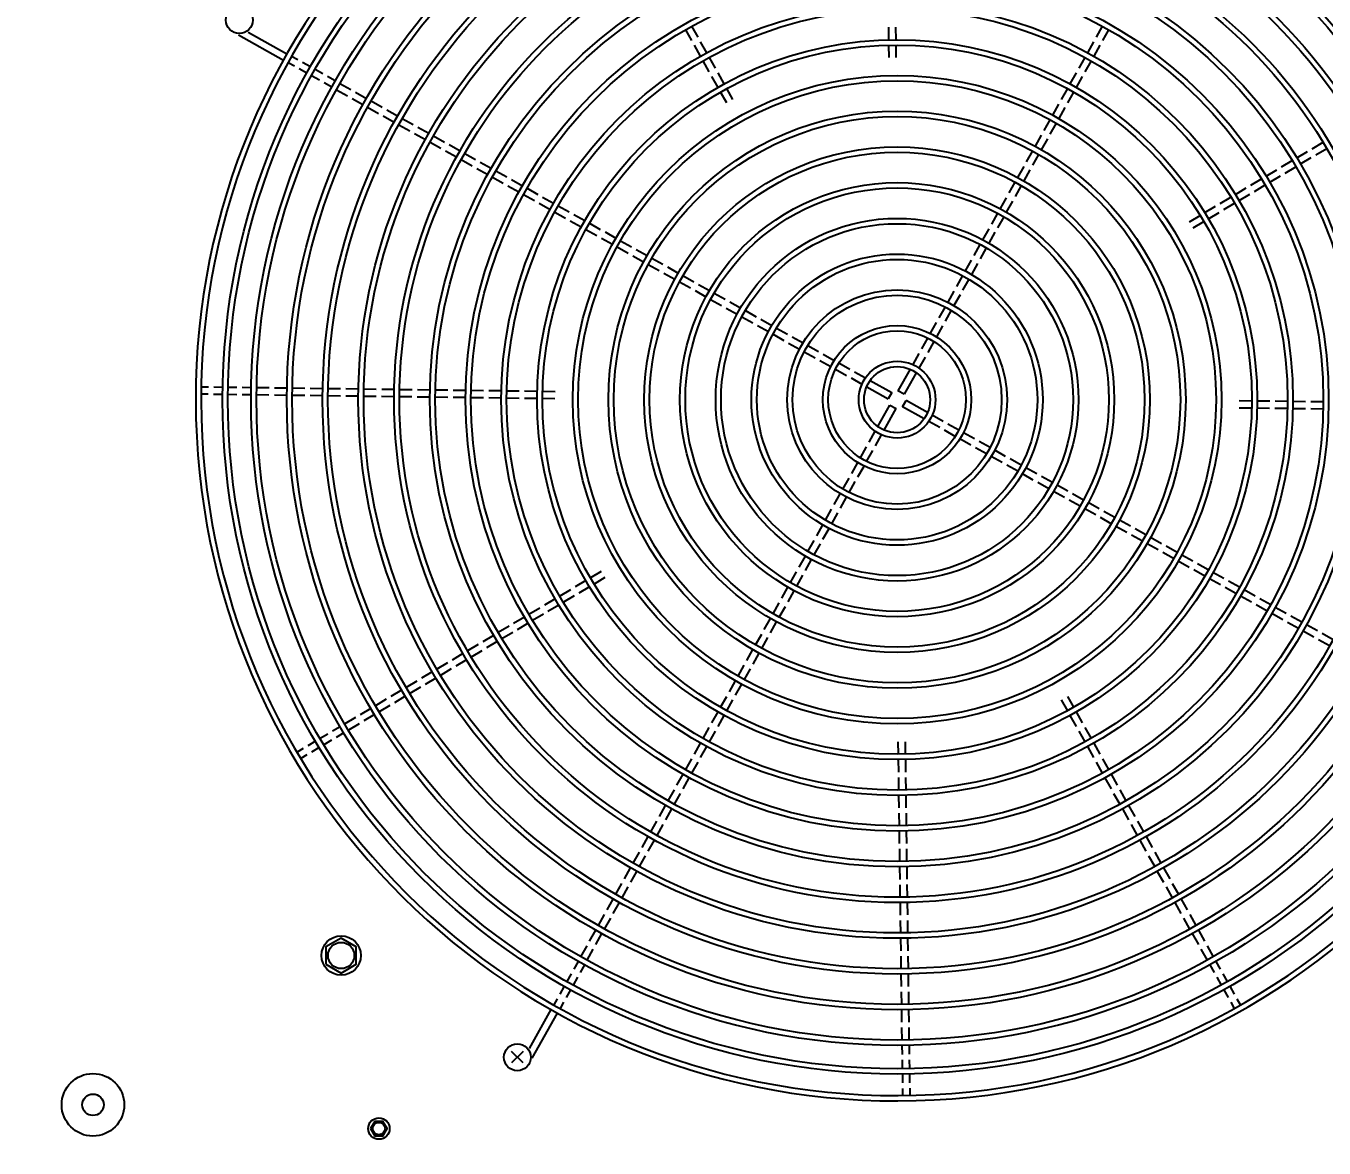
# Model space of a CAD drawing. Header units: millimetres. Extents: x -15161 to 10473752, y -72817 to 33960.
# Drawn here: x 73138.4 to 73211, y -39367.7 to -39304.9 of the extents above; entities that cross this region are included whole.
import ezdxf
from ezdxf import colors
from ezdxf.entities.mleader import LeaderData, LeaderLine
from ezdxf.enums import TextEntityAlignment as Align
from ezdxf.math import Vec2, Vec3

# ---------------------------------------------------------------- set-up
doc = ezdxf.new("R2010")
doc.units = ezdxf.units.MM
doc.styles.get("Standard").update_dxf_attribs({"font": 'arial.ttf'})

# ---------------------------------------------------------------- blocks, each defined once
blk = doc.blocks.new('機組圖彩色')
at = {"color": 54}
for p, q in [((92096.516, 2344.302), (92096.174, 2344.913)), ((92096.865, 2344.498), (92096.523, 2345.108)), ((92107.544, 2344.349), (92107.535, 2345.049)), ((92107.944, 2344.354), (92107.935, 2345.054)), ((92119.486, 2345.108), (92119.144, 2344.498)), ((92119.835, 2344.913), (92119.493, 2344.302)), ((92071.146, 2344.624), (92073.665, 2343.213)), ((92071.684, 2344.781), (92073.86, 2343.562)), ((92097.353, 2343.625), (92097.011, 2344.236)), ((92118.997, 2344.236), (92118.655, 2343.625)), ((92074.472, 2343.221), (92074.123, 2343.417)), ((92097.005, 2343.43), (92096.662, 2344.04)), ((92107.557, 2343.349), (92107.548, 2344.049)), ((92107.957, 2343.354), (92107.948, 2344.054)), ((92119.346, 2344.04), (92119.004, 2343.43)), ((92074.276, 2342.872), (92073.927, 2343.068)), ((92074.974, 2342.481), (92074.538, 2342.726)), ((92075.17, 2342.83), (92074.733, 2343.075)), ((92075.867, 2342.439), (92075.431, 2342.684)), ((92097.493, 2342.557), (92097.151, 2343.168)), ((92097.842, 2342.753), (92097.5, 2343.363)), ((92118.509, 2343.363), (92118.167, 2342.753)), ((92118.858, 2343.168), (92118.516, 2342.557)), ((92075.672, 2342.09), (92075.236, 2342.335)), ((92076.565, 2342.048), (92076.129, 2342.293)), ((92097.982, 2341.685), (92097.64, 2342.296)), ((92098.331, 2341.88), (92097.989, 2342.491)), ((92118.02, 2342.491), (92117.678, 2341.88)), ((92118.369, 2342.296), (92118.027, 2341.685)), ((92076.37, 2341.699), (92075.934, 2341.944)), ((92076.631, 2341.551), (92077.241, 2341.209)), ((92076.826, 2341.9), (92077.437, 2341.558)), ((92077.699, 2341.411), (92078.309, 2341.069)), ((92098.471, 2340.812), (92098.129, 2341.423)), ((92098.82, 2341.008), (92098.478, 2341.619)), ((92117.531, 2341.619), (92117.189, 2341.008)), ((92117.88, 2341.423), (92117.538, 2340.812)), ((92077.503, 2341.062), (92078.114, 2340.72)), ((92078.376, 2340.574), (92078.986, 2340.231)), ((92078.571, 2340.923), (92079.182, 2340.58)), ((92117.042, 2340.746), (92116.7, 2340.135)), ((92117.391, 2340.551), (92117.049, 2339.94)), ((92079.248, 2340.085), (92079.859, 2339.743)), ((92079.444, 2340.434), (92080.054, 2340.092)), ((92080.316, 2339.945), (92080.927, 2339.603)), ((92116.554, 2339.874), (92116.211, 2339.263)), ((92080.121, 2339.596), (92080.731, 2339.254)), ((92080.993, 2339.107), (92081.604, 2338.765)), ((92081.188, 2339.456), (92081.799, 2339.114)), ((92116.903, 2339.678), (92116.56, 2339.067)), ((92081.865, 2338.619), (92082.476, 2338.276)), ((92082.061, 2338.967), (92082.672, 2338.625)), ((92082.933, 2338.479), (92083.544, 2338.137)), ((92116.065, 2339.001), (92115.723, 2338.39)), ((92116.414, 2338.806), (92116.072, 2338.195)), ((92131.237, 2338.254), (92131.838, 2338.612)), ((92082.738, 2338.13), (92083.349, 2337.788)), ((92083.61, 2337.641), (92084.221, 2337.299)), ((92083.806, 2337.99), (92084.417, 2337.648)), ((92115.576, 2338.129), (92115.234, 2337.518)), ((92115.925, 2337.933), (92115.583, 2337.322)), ((92130.377, 2337.743), (92130.979, 2338.1)), ((92130.581, 2337.399), (92131.183, 2337.757)), ((92131.441, 2337.91), (92132.043, 2338.268)), ((92084.483, 2337.152), (92085.093, 2336.81)), ((92084.678, 2337.501), (92085.289, 2337.159)), ((92085.551, 2337.012), (92086.161, 2336.67)), ((92115.087, 2337.256), (92114.745, 2336.645)), ((92115.436, 2337.061), (92115.094, 2336.45)), ((92128.658, 2336.72), (92129.26, 2337.078)), ((92129.517, 2337.231), (92130.119, 2337.589)), ((92129.722, 2336.888), (92130.324, 2337.245)), ((92085.355, 2336.663), (92085.966, 2336.321)), ((92086.228, 2336.175), (92086.838, 2335.833)), ((92086.423, 2336.524), (92087.034, 2336.182)), ((92114.598, 2336.384), (92114.256, 2335.773)), ((92114.947, 2336.188), (92114.605, 2335.577)), ((92127.798, 2336.209), (92128.4, 2336.567)), ((92128.003, 2335.865), (92128.605, 2336.223)), ((92128.862, 2336.376), (92129.464, 2336.734)), ((92087.1, 2335.686), (92087.711, 2335.344)), ((92087.296, 2336.035), (92087.906, 2335.693)), ((92088.168, 2335.546), (92088.779, 2335.204)), ((92114.11, 2335.511), (92113.767, 2334.9)), ((92126.079, 2335.187), (92126.681, 2335.544)), ((92126.939, 2335.698), (92127.541, 2336.056)), ((92127.143, 2335.354), (92127.745, 2335.712)), ((92087.973, 2335.197), (92088.583, 2334.855)), ((92088.845, 2334.708), (92089.456, 2334.366)), ((92089.041, 2335.057), (92089.651, 2334.715)), ((92114.459, 2335.316), (92114.116, 2334.705)), ((92125.22, 2334.675), (92125.822, 2335.033)), ((92125.424, 2334.332), (92126.026, 2334.689)), ((92126.284, 2334.843), (92126.886, 2335.201)), ((92089.717, 2334.22), (92090.328, 2333.877)), ((92089.913, 2334.569), (92090.524, 2334.226)), ((92090.785, 2334.08), (92091.396, 2333.738)), ((92113.621, 2334.639), (92113.279, 2334.028)), ((92113.97, 2334.443), (92113.628, 2333.832)), ((92124.36, 2334.164), (92124.962, 2334.522)), ((92124.565, 2333.82), (92125.167, 2334.178)), ((92090.59, 2333.731), (92091.201, 2333.389)), ((92091.462, 2333.242), (92092.073, 2332.9)), ((92091.658, 2333.591), (92092.269, 2333.249)), ((92113.132, 2333.766), (92112.79, 2333.155)), ((92113.481, 2333.571), (92113.139, 2332.96)), ((92092.335, 2332.753), (92092.946, 2332.411)), ((92092.53, 2333.102), (92093.141, 2332.76)), ((92093.403, 2332.613), (92094.014, 2332.271)), ((92112.643, 2332.893), (92112.301, 2332.283)), ((92112.992, 2332.698), (92112.65, 2332.087)), ((92093.207, 2332.264), (92093.818, 2331.922)), ((92094.275, 2332.125), (92094.886, 2331.783)), ((92112.154, 2332.021), (92111.812, 2331.41)), ((92112.503, 2331.825), (92112.161, 2331.214)), ((92094.08, 2331.776), (92094.691, 2331.434)), ((92094.952, 2331.287), (92095.563, 2330.945)), ((92095.148, 2331.636), (92095.759, 2331.294)), ((92096.02, 2331.147), (92096.631, 2330.805)), ((92111.665, 2331.148), (92111.323, 2330.537)), ((92095.825, 2330.798), (92096.436, 2330.456)), ((92096.893, 2330.658), (92097.504, 2330.316)), ((92112.014, 2330.953), (92111.672, 2330.342)), ((92096.697, 2330.309), (92097.308, 2329.967)), ((92097.57, 2329.82), (92098.181, 2329.478)), ((92097.765, 2330.169), (92098.376, 2329.827)), ((92098.638, 2329.681), (92099.249, 2329.338)), ((92111.176, 2330.275), (92110.834, 2329.664)), ((92111.525, 2330.08), (92111.183, 2329.469)), ((92098.442, 2329.332), (92099.053, 2328.989)), ((92099.511, 2329.192), (92100.121, 2328.85)), ((92110.687, 2329.403), (92110.345, 2328.791)), ((92111.036, 2329.207), (92110.694, 2328.596)), ((92099.315, 2328.843), (92099.926, 2328.501)), ((92100.188, 2328.354), (92100.799, 2328.012)), ((92100.383, 2328.703), (92100.994, 2328.361)), ((92101.256, 2328.214), (92101.867, 2327.872)), ((92110.198, 2328.529), (92109.856, 2327.918)), ((92110.547, 2328.334), (92110.205, 2327.723)), ((92101.06, 2327.865), (92101.671, 2327.523)), ((92102.129, 2327.725), (92102.74, 2327.383)), ((92109.709, 2327.656), (92109.366, 2327.044)), ((92110.058, 2327.461), (92109.715, 2326.849)), ((92101.933, 2327.376), (92102.544, 2327.034)), ((92102.806, 2326.887), (92103.417, 2326.545)), ((92103.001, 2327.236), (92103.613, 2326.894)), ((92103.875, 2326.747), (92104.486, 2326.405)), ((92109.219, 2326.782), (92108.876, 2326.169)), ((92103.679, 2326.398), (92104.29, 2326.056)), ((92104.748, 2326.258), (92105.36, 2325.915)), ((92109.568, 2326.587), (92109.225, 2325.974)), ((92104.552, 2325.909), (92105.164, 2325.566)), ((92105.426, 2325.419), (92106.039, 2325.076)), ((92105.622, 2325.768), (92106.235, 2325.425)), ((92106.498, 2325.277), (92107.702, 2324.603)), ((92108.729, 2325.906), (92108.054, 2324.702)), ((92109.078, 2325.711), (92108.403, 2324.506)), ((92069.461, 2324.905), (92069.061, 2324.91)), ((92070.261, 2324.894), (92069.761, 2324.901)), ((92071.061, 2324.884), (92070.561, 2324.89)), ((92071.861, 2324.874), (92071.361, 2324.88)), ((92072.861, 2324.859), (92072.161, 2324.868)), ((92073.86, 2324.846), (92073.16, 2324.855)), ((92074.86, 2324.833), (92074.16, 2324.842)), ((92075.86, 2324.82), (92075.16, 2324.829)), ((92076.86, 2324.807), (92076.16, 2324.816)), ((92077.86, 2324.794), (92077.16, 2324.803)), ((92078.86, 2324.781), (92078.16, 2324.79)), ((92079.86, 2324.768), (92079.16, 2324.777)), ((92080.86, 2324.755), (92080.16, 2324.764)), ((92081.86, 2324.742), (92081.16, 2324.751)), ((92082.86, 2324.729), (92082.16, 2324.739)), ((92083.86, 2324.717), (92083.16, 2324.726)), ((92084.86, 2324.704), (92084.16, 2324.713)), ((92085.86, 2324.691), (92085.16, 2324.7)), ((92086.86, 2324.678), (92086.16, 2324.687)), ((92087.86, 2324.665), (92087.16, 2324.674)), ((92088.86, 2324.652), (92088.16, 2324.661)), ((92106.302, 2324.928), (92107.507, 2324.254)), ((92107.702, 2324.603), (92107.507, 2324.254)), ((92108.403, 2324.506), (92108.054, 2324.702)), ((92069.456, 2324.505), (92069.056, 2324.51)), ((92070.256, 2324.494), (92069.756, 2324.501)), ((92071.055, 2324.484), (92070.556, 2324.49)), ((92071.855, 2324.474), (92071.355, 2324.48)), ((92072.855, 2324.459), (92072.155, 2324.468)), ((92073.855, 2324.446), (92073.155, 2324.455)), ((92074.855, 2324.433), (92074.155, 2324.442)), ((92075.855, 2324.42), (92075.155, 2324.429)), ((92076.855, 2324.407), (92076.155, 2324.416)), ((92077.855, 2324.394), (92077.155, 2324.403)), ((92078.855, 2324.381), (92078.155, 2324.39)), ((92079.855, 2324.368), (92079.155, 2324.377)), ((92080.855, 2324.355), (92080.155, 2324.364)), ((92081.855, 2324.342), (92081.155, 2324.352)), ((92082.855, 2324.33), (92082.155, 2324.339)), ((92083.855, 2324.317), (92083.155, 2324.326)), ((92084.855, 2324.304), (92084.155, 2324.313)), ((92085.855, 2324.291), (92085.155, 2324.3)), ((92086.855, 2324.278), (92086.155, 2324.287)), ((92087.855, 2324.265), (92087.155, 2324.274)), ((92088.854, 2324.252), (92088.154, 2324.261)), ((92106.931, 2322.697), (92107.606, 2323.902)), ((92107.606, 2323.902), (92107.955, 2323.707)), ((92108.306, 2323.806), (92108.502, 2324.155)), ((92109.511, 2323.131), (92108.306, 2323.806)), ((92109.707, 2323.48), (92108.502, 2324.155)), ((92127.154, 2324.156), (92127.854, 2324.147)), ((92128.154, 2324.143), (92128.854, 2324.134)), ((92129.154, 2324.13), (92129.854, 2324.121)), ((92130.154, 2324.117), (92130.854, 2324.108)), ((92131.154, 2324.105), (92131.854, 2324.095)), ((92107.28, 2322.502), (92107.955, 2323.707)), ((92110.582, 2322.989), (92109.97, 2323.332)), ((92127.149, 2323.756), (92127.849, 2323.747)), ((92128.149, 2323.743), (92128.849, 2323.734)), ((92129.149, 2323.73), (92129.849, 2323.721)), ((92130.149, 2323.717), (92130.849, 2323.708)), ((92131.149, 2323.705), (92131.849, 2323.695)), ((92106.44, 2321.822), (92106.784, 2322.434)), ((92110.387, 2322.64), (92109.774, 2322.983)), ((92111.261, 2322.15), (92110.649, 2322.493)), ((92111.456, 2322.499), (92110.845, 2322.842)), ((92112.33, 2322.01), (92111.719, 2322.353)), ((92106.789, 2321.626), (92107.133, 2322.239)), ((92112.134, 2321.661), (92111.523, 2322.004)), ((92113.203, 2321.521), (92112.592, 2321.863)), ((92105.951, 2320.948), (92106.293, 2321.559)), ((92106.3, 2320.752), (92106.642, 2321.364)), ((92113.007, 2321.172), (92112.396, 2321.514)), ((92113.88, 2320.683), (92113.269, 2321.025)), ((92114.076, 2321.032), (92113.465, 2321.374)), ((92105.462, 2320.074), (92105.804, 2320.685)), ((92105.81, 2319.879), (92106.153, 2320.49)), ((92114.753, 2320.194), (92114.142, 2320.536)), ((92114.948, 2320.543), (92114.338, 2320.885)), ((92115.821, 2320.054), (92115.21, 2320.396)), ((92104.972, 2319.201), (92105.315, 2319.812)), ((92105.321, 2319.006), (92105.664, 2319.617)), ((92115.626, 2319.705), (92115.015, 2320.047)), ((92116.498, 2319.216), (92115.887, 2319.559)), ((92116.694, 2319.565), (92116.083, 2319.908)), ((92104.483, 2318.328), (92104.826, 2318.939)), ((92104.832, 2318.133), (92105.175, 2318.744)), ((92117.371, 2318.728), (92116.76, 2319.07)), ((92117.566, 2319.077), (92116.956, 2319.419)), ((92118.439, 2318.588), (92117.828, 2318.93)), ((92103.994, 2317.456), (92104.337, 2318.066)), ((92118.243, 2318.239), (92117.633, 2318.581)), ((92119.116, 2317.75), (92118.505, 2318.092)), ((92119.311, 2318.099), (92118.701, 2318.441)), ((92104.343, 2317.26), (92104.686, 2317.871)), ((92119.988, 2317.261), (92119.378, 2317.603)), ((92120.184, 2317.61), (92119.573, 2317.952)), ((92121.056, 2317.121), (92120.446, 2317.463)), ((92103.506, 2316.583), (92103.848, 2317.194)), ((92103.855, 2316.387), (92104.197, 2316.998)), ((92120.861, 2316.772), (92120.25, 2317.114)), ((92121.733, 2316.284), (92121.123, 2316.626)), ((92121.929, 2316.632), (92121.318, 2316.975)), ((92103.017, 2315.71), (92103.359, 2316.321)), ((92103.366, 2315.515), (92103.708, 2316.126)), ((92122.606, 2315.795), (92121.995, 2316.137)), ((92122.801, 2316.144), (92122.191, 2316.486)), ((92123.674, 2315.655), (92123.063, 2315.997)), ((92102.528, 2314.838), (92102.87, 2315.448)), ((92102.877, 2314.642), (92103.219, 2315.253)), ((92123.478, 2315.306), (92122.868, 2315.648)), ((92124.351, 2314.817), (92123.74, 2315.159)), ((92124.546, 2315.166), (92123.936, 2315.508)), ((92091.444, 2314.588), (92090.842, 2314.23)), ((92102.039, 2313.965), (92102.381, 2314.576)), ((92102.388, 2313.77), (92102.73, 2314.38)), ((92125.223, 2314.328), (92124.613, 2314.671)), ((92125.419, 2314.677), (92124.808, 2315.019)), ((92126.291, 2314.189), (92125.681, 2314.531)), ((92090.584, 2314.077), (92089.983, 2313.719)), ((92090.789, 2313.733), (92090.187, 2313.375)), ((92091.648, 2314.244), (92091.047, 2313.886)), ((92101.55, 2313.093), (92101.892, 2313.703)), ((92126.096, 2313.84), (92125.485, 2314.182)), ((92126.968, 2313.351), (92126.358, 2313.693)), ((92127.164, 2313.7), (92126.553, 2314.042)), ((92088.865, 2313.054), (92088.264, 2312.696)), ((92089.725, 2313.565), (92089.123, 2313.208)), ((92089.929, 2313.222), (92089.328, 2312.864)), ((92101.899, 2312.897), (92102.241, 2313.508)), ((92127.841, 2312.862), (92127.23, 2313.204)), ((92128.036, 2313.211), (92127.426, 2313.553)), ((92128.909, 2312.722), (92128.298, 2313.064)), ((92088.006, 2312.543), (92087.404, 2312.185)), ((92088.21, 2312.199), (92087.609, 2311.841)), ((92089.07, 2312.71), (92088.468, 2312.353)), ((92101.061, 2312.22), (92101.404, 2312.831)), ((92101.41, 2312.025), (92101.753, 2312.635)), ((92128.713, 2312.373), (92128.103, 2312.715)), ((92129.586, 2311.885), (92128.975, 2312.227)), ((92129.781, 2312.233), (92129.17, 2312.576)), ((92086.287, 2311.521), (92085.685, 2311.163)), ((92087.146, 2312.032), (92086.545, 2311.674)), ((92087.351, 2311.688), (92086.749, 2311.33)), ((92100.573, 2311.348), (92100.915, 2311.958)), ((92100.922, 2311.152), (92101.264, 2311.763)), ((92130.458, 2311.396), (92129.847, 2311.738)), ((92130.654, 2311.745), (92130.043, 2312.087)), ((92131.526, 2311.256), (92130.915, 2311.598)), ((92085.427, 2311.009), (92084.826, 2310.652)), ((92086.491, 2311.177), (92085.89, 2310.819)), ((92100.084, 2310.475), (92100.426, 2311.086)), ((92100.433, 2310.28), (92100.775, 2310.89)), ((92131.331, 2310.907), (92130.72, 2311.249)), ((92132.203, 2310.418), (92131.592, 2310.76)), ((92132.399, 2310.767), (92131.788, 2311.109)), ((92084.568, 2310.498), (92083.966, 2310.14)), ((92084.772, 2310.154), (92084.171, 2309.797)), ((92085.632, 2310.666), (92085.03, 2310.308)), ((92099.595, 2309.603), (92099.937, 2310.213)), ((92099.944, 2309.407), (92100.286, 2310.018)), ((92082.849, 2309.476), (92082.247, 2309.118)), ((92083.708, 2309.987), (92083.107, 2309.629)), ((92083.913, 2309.643), (92083.311, 2309.285)), ((92099.106, 2308.73), (92099.448, 2309.341)), ((92081.989, 2308.965), (92081.388, 2308.607)), ((92082.194, 2308.621), (92081.592, 2308.263)), ((92083.053, 2309.132), (92082.452, 2308.774)), ((92099.455, 2308.535), (92099.797, 2309.145)), ((92080.27, 2307.942), (92079.669, 2307.585)), ((92081.13, 2308.454), (92080.528, 2308.096)), ((92081.334, 2308.11), (92080.733, 2307.752)), ((92098.617, 2307.858), (92098.96, 2308.468)), ((92098.966, 2307.662), (92099.309, 2308.273)), ((92079.411, 2307.431), (92078.809, 2307.073)), ((92079.615, 2307.087), (92079.014, 2306.73)), ((92080.475, 2307.599), (92079.873, 2307.241)), ((92098.129, 2306.985), (92098.471, 2307.596)), ((92098.478, 2306.79), (92098.82, 2307.4)), ((92117.189, 2307.4), (92117.531, 2306.79)), ((92117.538, 2307.596), (92117.88, 2306.985)), ((92077.692, 2306.409), (92077.09, 2306.051)), ((92078.551, 2306.92), (92077.95, 2306.562)), ((92078.756, 2306.576), (92078.154, 2306.218)), ((92097.64, 2306.113), (92097.982, 2306.723)), ((92097.989, 2305.917), (92098.331, 2306.528)), ((92117.678, 2306.528), (92118.02, 2305.917)), ((92118.027, 2306.723), (92118.369, 2306.113)), ((92076.832, 2305.899), (92076.402, 2305.644)), ((92077.896, 2306.065), (92077.295, 2305.707)), ((92097.151, 2305.24), (92097.493, 2305.851)), ((92097.5, 2305.045), (92097.842, 2305.655)), ((92118.167, 2305.655), (92118.509, 2305.045)), ((92118.516, 2305.851), (92118.858, 2305.24)), ((92075.456, 2305.081), (92075.027, 2304.826)), ((92076.144, 2305.49), (92075.714, 2305.235)), ((92076.348, 2305.146), (92075.919, 2304.891)), ((92077.036, 2305.555), (92076.606, 2305.3)), ((92096.662, 2304.368), (92097.005, 2304.978)), ((92108.052, 2305.054), (92108.061, 2304.354)), ((92108.452, 2305.059), (92108.461, 2304.359)), ((92119.004, 2304.978), (92119.346, 2304.368)), ((92074.769, 2304.672), (92074.425, 2304.468)), ((92074.973, 2304.329), (92074.629, 2304.124)), ((92075.661, 2304.737), (92075.231, 2304.482)), ((92097.011, 2304.172), (92097.353, 2304.783)), ((92118.655, 2304.783), (92118.997, 2304.172)), ((92096.174, 2303.495), (92096.516, 2304.106)), ((92096.523, 2303.3), (92096.865, 2303.91)), ((92108.065, 2304.054), (92108.074, 2303.354)), ((92108.465, 2304.059), (92108.474, 2303.359)), ((92119.144, 2303.91), (92119.486, 2303.3)), ((92119.493, 2304.106), (92119.835, 2303.495)), ((92095.685, 2302.623), (92096.027, 2303.234)), ((92096.034, 2302.427), (92096.376, 2303.038)), ((92108.078, 2303.054), (92108.087, 2302.354)), ((92108.478, 2303.059), (92108.487, 2302.359)), ((92119.633, 2303.038), (92119.975, 2302.427)), ((92119.982, 2303.234), (92120.324, 2302.623)), ((92095.196, 2301.75), (92095.538, 2302.361)), ((92095.545, 2301.555), (92095.887, 2302.166)), ((92108.091, 2302.054), (92108.1, 2301.354)), ((92108.491, 2302.059), (92108.5, 2301.359)), ((92120.122, 2302.166), (92120.464, 2301.555)), ((92120.471, 2302.361), (92120.813, 2301.75)), ((92094.707, 2300.878), (92095.049, 2301.489)), ((92095.056, 2300.682), (92095.398, 2301.293)), ((92120.61, 2301.293), (92120.953, 2300.682)), ((92120.959, 2301.489), (92121.302, 2300.878)), ((92094.219, 2300.005), (92094.561, 2300.616)), ((92108.104, 2301.054), (92108.113, 2300.354)), ((92108.504, 2301.059), (92108.513, 2300.36)), ((92121.448, 2300.616), (92121.79, 2300.005)), ((92094.568, 2299.81), (92094.91, 2300.421)), ((92108.117, 2300.054), (92108.126, 2299.354)), ((92108.517, 2300.06), (92108.526, 2299.36)), ((92121.099, 2300.421), (92121.441, 2299.81)), ((92093.73, 2299.133), (92094.072, 2299.744)), ((92094.079, 2298.938), (92094.421, 2299.548)), ((92121.588, 2299.548), (92121.93, 2298.938)), ((92121.937, 2299.744), (92122.279, 2299.133)), ((92093.241, 2298.261), (92093.583, 2298.871)), ((92093.59, 2298.065), (92093.932, 2298.676)), ((92108.13, 2299.054), (92108.139, 2298.354)), ((92108.53, 2299.06), (92108.539, 2298.36)), ((92122.077, 2298.676), (92122.419, 2298.065)), ((92122.426, 2298.871), (92122.768, 2298.261)), ((92092.752, 2297.388), (92093.094, 2297.999)), ((92093.101, 2297.193), (92093.443, 2297.803)), ((92108.143, 2298.054), (92108.152, 2297.354)), ((92108.543, 2298.06), (92108.552, 2297.36)), ((92122.565, 2297.803), (92122.908, 2297.193)), ((92122.914, 2297.999), (92123.257, 2297.388)), ((92092.263, 2296.516), (92092.606, 2297.126)), ((92092.612, 2296.32), (92092.955, 2296.931)), ((92108.156, 2297.055), (92108.165, 2296.355)), ((92108.556, 2297.06), (92108.565, 2296.36)), ((92123.054, 2296.931), (92123.396, 2296.32)), ((92123.403, 2297.126), (92123.745, 2296.516)), ((92091.775, 2295.643), (92092.117, 2296.254)), ((92123.892, 2296.254), (92124.234, 2295.643)), ((92092.124, 2295.448), (92092.466, 2296.058)), ((92108.169, 2296.055), (92108.178, 2295.355)), ((92108.569, 2296.06), (92108.578, 2295.36)), ((92123.543, 2296.058), (92123.885, 2295.448)), ((92091.286, 2294.771), (92091.628, 2295.382)), ((92091.635, 2294.575), (92091.977, 2295.186)), ((92108.182, 2295.055), (92108.191, 2294.355)), ((92108.582, 2295.06), (92108.591, 2294.36)), ((92124.032, 2295.186), (92124.374, 2294.575)), ((92124.381, 2295.382), (92124.723, 2294.771)), ((92090.797, 2293.898), (92091.139, 2294.509)), ((92091.146, 2293.703), (92091.488, 2294.314)), ((92108.195, 2294.055), (92108.204, 2293.355)), ((92108.595, 2294.06), (92108.604, 2293.36)), ((92124.521, 2294.314), (92124.863, 2293.703)), ((92124.869, 2294.509), (92125.212, 2293.898)), ((92090.308, 2293.026), (92090.651, 2293.637)), ((92090.657, 2292.83), (92091, 2293.441)), ((92125.009, 2293.441), (92125.351, 2292.83)), ((92125.358, 2293.637), (92125.7, 2293.026)), ((92090.16, 2292.765), (92089.916, 2292.329)), ((92090.509, 2292.57), (92090.265, 2292.133)), ((92108.208, 2293.055), (92108.217, 2292.355)), ((92108.607, 2293.06), (92108.617, 2292.36)), ((92125.498, 2292.569), (92125.742, 2292.133)), ((92125.847, 2292.764), (92126.091, 2292.328)), ((92089.769, 2292.067), (92089.525, 2291.631)), ((92090.118, 2291.872), (92089.874, 2291.435)), ((92108.22, 2292.055), (92108.23, 2291.355)), ((92108.62, 2292.06), (92108.629, 2291.36)), ((92125.889, 2291.871), (92126.133, 2291.435)), ((92126.238, 2292.066), (92126.482, 2291.63)), ((92089.378, 2291.369), (92089.134, 2290.933)), ((92089.727, 2291.174), (92089.483, 2290.737)), ((92126.28, 2291.173), (92126.524, 2290.737)), ((92126.629, 2291.368), (92126.873, 2290.932)), ((92088.987, 2290.671), (92088.792, 2290.322)), ((92089.336, 2290.476), (92089.141, 2290.127)), ((92108.233, 2291.055), (92108.242, 2290.355)), ((92108.633, 2291.06), (92108.642, 2290.36)), ((92126.671, 2290.475), (92126.867, 2290.126)), ((92127.02, 2290.67), (92127.216, 2290.321)), ((92087.428, 2287.884), (92088.647, 2290.06)), ((92087.584, 2287.345), (92088.996, 2289.864)), ((92108.246, 2290.055), (92108.255, 2289.355)), ((92108.646, 2290.06), (92108.655, 2289.36)), ((92108.259, 2289.055), (92108.268, 2288.355)), ((92108.659, 2289.06), (92108.668, 2288.36)), ((92087.071, 2287.077), (92086.434, 2287.713)), ((92087.071, 2287.713), (92086.434, 2287.077)), ((92108.278, 2288.055), (92108.285, 2287.555)), ((92108.678, 2288.06), (92108.685, 2287.56)), ((92108.288, 2287.255), (92108.295, 2286.755)), ((92108.288, 2287.255), (92108.295, 2286.755)), ((92108.688, 2287.26), (92108.695, 2286.76)), ((92108.688, 2287.26), (92108.695, 2286.76)), ((92108.299, 2286.455), (92108.302, 2286.204)), ((92108.299, 2286.455), (92108.306, 2285.955)), ((92108.699, 2286.46), (92108.702, 2286.204)), ((92108.699, 2286.46), (92108.705, 2285.961)), ((92108.309, 2285.655), (92108.315, 2285.255)), ((92108.709, 2285.661), (92108.715, 2285.261))]:
    blk.add_line(p, q, dxfattribs=at)
for points in [[(92076.043, 2292.601), (92076.892, 2292.111), (92077.74, 2292.601), (92077.74, 2293.581), (92076.892, 2294.071), (92076.043, 2293.581)], [(92078.774, 2283.802), (92078.544, 2283.404), (92078.774, 2283.006), (92079.234, 2283.006), (92079.464, 2283.404), (92079.234, 2283.802)]]:
    blk.add_lwpolyline(points, close=True, dxfattribs=at)
for centre, radius in [((92108.004, 2324.204), 37.75), ((92108.004, 2324.204), 37.45), ((92108.004, 2324.204), 36.15), ((92108.004, 2324.204), 35.85), ((92108.004, 2324.204), 34.15), ((92108.004, 2324.204), 33.85), ((92108.004, 2324.204), 32.15), ((92108.004, 2324.204), 31.85), ((92108.004, 2324.204), 30.15), ((92108.004, 2324.204), 29.85), ((92108.004, 2324.204), 28.15), ((92108.004, 2324.204), 27.85), ((92108.004, 2324.204), 26.15), ((92108.004, 2324.204), 25.85), ((92108.004, 2324.204), 24.15), ((92108.004, 2324.204), 23.85), ((92108.004, 2324.204), 22.15), ((92071.195, 2345.456), 0.75), ((92108.004, 2324.204), 21.85), ((92108.004, 2324.204), 20.15), ((92108.004, 2324.204), 19.85), ((92108.004, 2324.204), 18.15), ((92108.004, 2324.204), 17.85), ((92108.004, 2324.204), 16.15), ((92108.004, 2324.204), 15.85), ((92108.004, 2324.204), 14.15), ((92108.004, 2324.204), 13.85), ((92108.004, 2324.204), 12.15), ((92108.004, 2324.204), 11.85), ((92108.004, 2324.204), 10.15), ((92108.004, 2324.204), 9.85), ((92108.004, 2324.204), 8.15), ((92108.004, 2324.204), 7.85), ((92108.004, 2324.204), 6.15), ((92108.004, 2324.204), 5.85), ((92108.004, 2324.204), 4.15), ((92108.004, 2324.204), 3.85), ((92108.004, 2324.204), 2.15), ((92108.004, 2324.204), 1.85), ((92076.892, 2293.091), 1.1), ((92076.892, 2293.091), 0.735), ((92086.753, 2287.395), 0.75), ((92063.004, 2284.734), 1.75), ((92063.004, 2284.734), 0.6), ((92079.004, 2283.404), 0.6), ((92079.004, 2283.404), 0.345)]:
    blk.add_circle(centre, radius, dxfattribs=at)
for radius, start, end in [(39.25, 271.55685, 271.54581), (38.95, 271.57203, 271.5714)]:
    blk.add_arc((92108.004, 2324.204), radius, start, end, dxfattribs=at)
blk = doc.blocks.new('_DetailCallout')
at = {"color": 0, "linetype": 'ByBlock', "lineweight": -2, "transparency": 16777216}
blk.add_line((8, 0), (-8, 0), dxfattribs=at)
blk.add_circle((0, 0), 8, dxfattribs=at)
at = {"color": 0, "transparency": 16777216}
for tag, p in [('視圖號碼', (0, 1)), ('圖紙號碼', (0, -6))]:
    blk.add_attdef(tag, text='', height=3, dxfattribs=at).set_placement(p, align=Align.CENTER)

msp = doc.modelspace()

# ---------------------------------------------------------------- block references
at = {"color": 9}
msp.add_blockref('機組圖彩色', (-18920.863, -41649.975), dxfattribs=at)

# ---------------------------------------------------------------- leaders
at = {"color": 230}
ml = msp.add_multileader_block('Standard', dxfattribs=at)
ml.set_content('_DetailCallout', color=230, scale=15)
ml.set_attribute('視圖號碼', '冷凍庫', width=0)
ml.set_attribute('圖紙號碼', 'B機', width=0)
ml.set_leader_properties()
ml.build(insert=Vec2(0, 0))
ml.multileader.update_dxf_attribs({"leader_type": 0})
ctx = ml.context
ctx.base_point, ctx.plane_origin = Vec3(73003.6803, -45071.4586), Vec3(73123.6803, -45071.4586)
notes = []
notes.append((ctx, [(0, (0, 0, 0), (0, 0), (1, 0), 1, [])]))
ctx.block.insert = Vec3(73123.6803, -45071.4586)
at = {"color": 54}
ml = msp.add_multileader_block('Standard', dxfattribs=at)
ml.set_content('_DetailCallout', color=54, scale=15)
ml.set_attribute('視圖號碼', '冷凍庫', width=0)
ml.set_attribute('圖紙號碼', 'B機', width=0)
ml.set_leader_properties()
ml.build(insert=Vec2(0, 0))
ml.multileader.update_dxf_attribs({"leader_type": 0})
ctx = ml.context
ctx.base_point, ctx.plane_origin = Vec3(73232.1414, -45537.0769), Vec3(73352.1414, -45537.0769)
notes.append((ctx, [(0, (0, 0, 0), (0, 0), (1, 0), 1, [])]))
ctx.block.insert = Vec3(73352.1414, -45537.0769)
at = {"color": 230}
ml = msp.add_multileader_block('Standard', dxfattribs=at)
ml.set_content('_DetailCallout', color=230, scale=15)
ml.set_attribute('視圖號碼', '冷凍庫', width=0)
ml.set_attribute('圖紙號碼', 'C機', width=0)
ml.set_leader_properties()
ml.build(insert=Vec2(0, 0))
ml.multileader.update_dxf_attribs({"leader_type": 0})
ctx = ml.context
ctx.base_point, ctx.plane_origin = Vec3(73423.9203, -45071.4586), Vec3(73543.9203, -45071.4586)
notes.append((ctx, [(0, (0, 0, 0), (0, 0), (1, 0), 1, [])]))
ctx.block.insert = Vec3(73543.9203, -45071.4586)
at = {"color": 54}
ml = msp.add_multileader_block('Standard', dxfattribs=at)
ml.set_content('_DetailCallout', color=54, scale=15)
ml.set_attribute('視圖號碼', '冷凍庫', width=0)
ml.set_attribute('圖紙號碼', 'C機', width=0)
ml.set_leader_properties()
ml.build(insert=Vec2(0, 0))
ml.multileader.update_dxf_attribs({"leader_type": 0})
ctx = ml.context
ctx.base_point, ctx.plane_origin = Vec3(73652.3814, -45537.0769), Vec3(73772.3814, -45537.0769)
notes.append((ctx, [(0, (0, 0, 0), (0, 0), (1, 0), 1, [])]))
ctx.block.insert = Vec3(73772.3814, -45537.0769)
at = {"color": 230}
ml = msp.add_multileader_block('Standard', dxfattribs=at)
ml.set_content('_DetailCallout', color=230, scale=15)
ml.set_attribute('視圖號碼', '冷凍庫', width=0)
ml.set_attribute('圖紙號碼', 'D機', width=0)
ml.set_leader_properties()
ml.build(insert=Vec2(0, 0))
ml.multileader.update_dxf_attribs({"leader_type": 0})
ctx = ml.context
ctx.base_point, ctx.plane_origin = Vec3(73844.1603, -45071.4586), Vec3(73964.1603, -45071.4586)
notes.append((ctx, [(0, (0, 0, 0), (0, 0), (1, 0), 1, [])]))
ctx.block.insert = Vec3(73964.1603, -45071.4586)
at = {"color": 54}
ml = msp.add_multileader_block('Standard', dxfattribs=at)
ml.set_content('_DetailCallout', color=54, scale=15)
ml.set_attribute('視圖號碼', '冷凍庫', width=0)
ml.set_attribute('圖紙號碼', 'D機', width=0)
ml.set_leader_properties()
ml.build(insert=Vec2(0, 0))
ml.multileader.update_dxf_attribs({"leader_type": 0})
ctx = ml.context
ctx.base_point, ctx.plane_origin = Vec3(74072.6214, -45537.0769), Vec3(74192.6214, -45537.0769)
notes.append((ctx, [(0, (0, 0, 0), (0, 0), (1, 0), 1, [])]))
ctx.block.insert = Vec3(74192.6214, -45537.0769)
at = {"color": 230}
ml = msp.add_multileader_block('Standard', dxfattribs=at)
ml.set_content('_DetailCallout', color=230, scale=15)
ml.set_attribute('視圖號碼', '冷凍庫', width=0)
ml.set_attribute('圖紙號碼', 'E機', width=0)
ml.set_leader_properties()
ml.build(insert=Vec2(0, 0))
ml.multileader.update_dxf_attribs({"leader_type": 0})
ctx = ml.context
ctx.base_point, ctx.plane_origin = Vec3(74264.4003, -45071.4586), Vec3(74384.4003, -45071.4586)
notes.append((ctx, [(0, (0, 0, 0), (0, 0), (1, 0), 1, [])]))
ctx.block.insert = Vec3(74384.4003, -45071.4586)
at = {"color": 54}
ml = msp.add_multileader_block('Standard', dxfattribs=at)
ml.set_content('_DetailCallout', color=54, scale=15)
ml.set_attribute('視圖號碼', '冷凍庫', width=0)
ml.set_attribute('圖紙號碼', 'E機', width=0)
ml.set_leader_properties()
ml.build(insert=Vec2(0, 0))
ml.multileader.update_dxf_attribs({"leader_type": 0})
ctx = ml.context
ctx.base_point, ctx.plane_origin = Vec3(74492.8614, -45537.0769), Vec3(74612.8614, -45537.0769)
notes.append((ctx, [(0, (0, 0, 0), (0, 0), (1, 0), 1, [])]))
ctx.block.insert = Vec3(74612.8614, -45537.0769)
at = {"color": 30}
ml = msp.add_multileader_block('Standard', dxfattribs=at)
ml.set_content('_DetailCallout', color=30, scale=15)
ml.set_attribute('視圖號碼', '冷凍庫', width=0)
ml.set_attribute('圖紙號碼', 'C', width=0)
ml.set_leader_properties()
ml.build(insert=Vec2(0, 0))
ml.multileader.update_dxf_attribs({"leader_type": 0})
ctx = ml.context
ctx.base_point, ctx.plane_origin = Vec3(73747.1906, -45888.0748), Vec3(73867.1906, -45888.0748)
notes.append((ctx, [(0, (0, 0, 0), (0, 0), (1, 0), 1, [])]))
ctx.block.insert = Vec3(73867.1906, -45888.0748)
ml = msp.add_multileader_block('Standard', dxfattribs=at)
ml.set_content('_DetailCallout', color=30, scale=15)
ml.set_attribute('視圖號碼', '冷凍庫', width=0)
ml.set_attribute('圖紙號碼', 'B', width=0)
ml.set_leader_properties()
ml.build(insert=Vec2(0, 0))
ml.multileader.update_dxf_attribs({"leader_type": 0})
ctx = ml.context
ctx.base_point, ctx.plane_origin = Vec3(73747.1906, -46477.6264), Vec3(73867.1906, -46477.6264)
notes.append((ctx, [(0, (0, 0, 0), (0, 0), (1, 0), 1, [])]))
ctx.block.insert = Vec3(73867.1906, -46477.6264)
ml = msp.add_multileader_block('Standard', dxfattribs=at)
ml.set_content('_DetailCallout', color=30, scale=15)
ml.set_attribute('視圖號碼', '冷凍庫', width=0)
ml.set_attribute('圖紙號碼', 'A', width=0)
ml.set_leader_properties()
ml.build(insert=Vec2(0, 0))
ml.multileader.update_dxf_attribs({"leader_type": 0})
ctx = ml.context
ctx.base_point, ctx.plane_origin = Vec3(73092.534, -46911.4455), Vec3(73212.534, -46911.4455)
notes.append((ctx, [(0, (0, 0, 0), (0, 0), (1, 0), 1, [])]))
ctx.block.insert = Vec3(73212.534, -46911.4455)
ml = msp.add_multileader_block('Standard', dxfattribs=at)
ml.set_content('_DetailCallout', color=30, scale=15)
ml.set_attribute('視圖號碼', '冷凍庫', width=0)
ml.set_attribute('圖紙號碼', 'D', width=0)
ml.set_leader_properties()
ml.build(insert=Vec2(0, 0))
ml.multileader.update_dxf_attribs({"leader_type": 0})
ctx = ml.context
ctx.base_point, ctx.plane_origin = Vec3(73737.1917, -48120.99), Vec3(73857.1917, -48120.99)
notes.append((ctx, [(0, (0, 0, 0), (0, 0), (1, 0), 1, [])]))
ctx.block.insert = Vec3(73857.1917, -48120.99)
ml = msp.add_multileader_block('Standard', dxfattribs=at)
ml.set_content('_DetailCallout', color=30, scale=15)
ml.set_attribute('視圖號碼', '冷凍庫', width=0)
ml.set_attribute('圖紙號碼', 'E', width=0)
ml.set_leader_properties()
ml.build(insert=Vec2(0, 0))
ml.multileader.update_dxf_attribs({"leader_type": 0})
ctx = ml.context
ctx.base_point, ctx.plane_origin = Vec3(75349.539, -47538.8607), Vec3(75469.539, -47538.8607)
notes.append((ctx, [(0, (0, 0, 0), (0, 0), (1, 0), 1, [])]))
ctx.block.insert = Vec3(75469.539, -47538.8607)
ml = msp.add_multileader_block('Standard', dxfattribs=at)
ml.set_content('_DetailCallout', color=30, scale=15)
ml.set_attribute('視圖號碼', '緩衝區', width=0)
ml.set_attribute('圖紙號碼', 'A', width=0)
ml.set_leader_properties()
ml.build(insert=Vec2(0, 0))
ml.multileader.update_dxf_attribs({"leader_type": 0})
ctx = ml.context
ctx.base_point, ctx.plane_origin = Vec3(72930.2696, -47926.6657), Vec3(73050.2696, -47926.6657)
notes.append((ctx, [(0, (0, 0, 0), (0, 0), (1, 0), 1, [])]))
ctx.block.insert = Vec3(73050.2696, -47926.6657)
ml = msp.add_multileader_block('Standard', dxfattribs=at)
ml.set_content('_DetailCallout', color=30, scale=15)
ml.set_attribute('視圖號碼', '急速庫', width=0)
ml.set_attribute('圖紙號碼', 'B', width=0)
ml.set_leader_properties()
ml.build(insert=Vec2(0, 0))
ml.multileader.update_dxf_attribs({"leader_type": 0})
ctx = ml.context
ctx.base_point, ctx.plane_origin = Vec3(93372.1061, -47545.9996), Vec3(93492.1061, -47545.9996)
notes.append((ctx, [(0, (0, 0, 0), (0, 0), (1, 0), 1, [])]))
ctx.block.insert = Vec3(93492.1061, -47545.9996)
ml = msp.add_multileader_block('Standard', dxfattribs=at)
ml.set_content('_DetailCallout', color=30, scale=15)
ml.set_attribute('視圖號碼', '急速庫', width=0)
ml.set_attribute('圖紙號碼', 'A-2', width=0)
ml.set_leader_properties()
ml.build(insert=Vec2(0, 0))
ml.multileader.update_dxf_attribs({"leader_type": 0})
ctx = ml.context
ctx.base_point, ctx.plane_origin = Vec3(93704.3054, -47545.9996), Vec3(93824.3054, -47545.9996)
notes.append((ctx, [(0, (0, 0, 0), (0, 0), (1, 0), 1, [])]))
ctx.block.insert = Vec3(93824.3054, -47545.9996)
ml = msp.add_multileader_block('Standard', dxfattribs=at)
ml.set_content('_DetailCallout', color=30, scale=15)
ml.set_attribute('視圖號碼', '急速庫', width=0)
ml.set_attribute('圖紙號碼', 'A-1', width=0)
ml.set_leader_properties()
ml.build(insert=Vec2(0, 0))
ml.multileader.update_dxf_attribs({"leader_type": 0})
ctx = ml.context
ctx.base_point, ctx.plane_origin = Vec3(94041.3644, -47545.9996), Vec3(94161.3644, -47545.9996)
notes.append((ctx, [(0, (0, 0, 0), (0, 0), (1, 0), 1, [])]))
ctx.block.insert = Vec3(94161.3644, -47545.9996)
ml = msp.add_multileader_block('Standard', dxfattribs=at)
ml.set_content('_DetailCallout', color=30, scale=15)
ml.set_attribute('視圖號碼', '半成品', width=0)
ml.set_attribute('圖紙號碼', 'B', width=0)
ml.set_leader_properties()
ml.build(insert=Vec2(0, 0))
ml.multileader.update_dxf_attribs({"leader_type": 0})
ctx = ml.context
ctx.base_point, ctx.plane_origin = Vec3(93372.1061, -48769.6603), Vec3(93492.1061, -48769.6603)
notes.append((ctx, [(0, (0, 0, 0), (0, 0), (1, 0), 1, [])]))
ctx.block.insert = Vec3(93492.1061, -48769.6603)
ml = msp.add_multileader_block('Standard', dxfattribs=at)
ml.set_content('_DetailCallout', color=30, scale=15)
ml.set_attribute('視圖號碼', '半成品', width=0)
ml.set_attribute('圖紙號碼', 'A-2', width=0)
ml.set_leader_properties()
ml.build(insert=Vec2(0, 0))
ml.multileader.update_dxf_attribs({"leader_type": 0})
ctx = ml.context
ctx.base_point, ctx.plane_origin = Vec3(93704.3054, -48769.6603), Vec3(93824.3054, -48769.6603)
notes.append((ctx, [(0, (0, 0, 0), (0, 0), (1, 0), 1, [])]))
ctx.block.insert = Vec3(93824.3054, -48769.6603)
ml = msp.add_multileader_block('Standard', dxfattribs=at)
ml.set_content('_DetailCallout', color=30, scale=15)
ml.set_attribute('視圖號碼', '半成品', width=0)
ml.set_attribute('圖紙號碼', 'A-1', width=0)
ml.set_leader_properties()
ml.build(insert=Vec2(0, 0))
ml.multileader.update_dxf_attribs({"leader_type": 0})
ctx = ml.context
ctx.base_point, ctx.plane_origin = Vec3(94041.3644, -48769.6603), Vec3(94161.3644, -48769.6603)
notes.append((ctx, [(0, (0, 0, 0), (0, 0), (1, 0), 1, [])]))
ctx.block.insert = Vec3(94161.3644, -48769.6603)
at = {"color": 54}
ml = msp.add_multileader_block('Standard', dxfattribs=at)
ml.set_content('_DetailCallout', color=54, scale=15)
ml.set_attribute('視圖號碼', '急速庫', width=0)
ml.set_attribute('圖紙號碼', 'A機', width=0)
ml.set_leader_properties()
ml.build(insert=Vec2(0, 0))
ml.multileader.update_dxf_attribs({"leader_type": 0})
ctx = ml.context
ctx.base_point, ctx.plane_origin = Vec3(92864.6909, -48811.8789), Vec3(92984.6909, -48811.8789)
notes.append((ctx, [(0, (0, 0, 0), (0, 0), (1, 0), 1, [])]))
ctx.block.insert = Vec3(92984.6909, -48811.8789)
ml = msp.add_multileader_block('Standard', dxfattribs=at)
ml.set_content('_DetailCallout', color=54, scale=15)
ml.set_attribute('視圖號碼', '半成品', width=0)
ml.set_attribute('圖紙號碼', 'A機', width=0)
ml.set_leader_properties()
ml.build(insert=Vec2(0, 0))
ml.multileader.update_dxf_attribs({"leader_type": 0})
ctx = ml.context
ctx.base_point, ctx.plane_origin = Vec3(92588.6191, -48811.8789), Vec3(92708.6191, -48811.8789)
notes.append((ctx, [(0, (0, 0, 0), (0, 0), (1, 0), 1, [])]))
ctx.block.insert = Vec3(92708.6191, -48811.8789)
ml = msp.add_multileader_block('Standard', dxfattribs=at)
ml.set_content('_DetailCallout', color=54, scale=15)
ml.set_attribute('視圖號碼', '急速庫', width=0)
ml.set_attribute('圖紙號碼', 'B機', width=0)
ml.set_leader_properties()
ml.build(insert=Vec2(0, 0))
ml.multileader.update_dxf_attribs({"leader_type": 0})
ctx = ml.context
ctx.base_point, ctx.plane_origin = Vec3(92864.6909, -49217.4155), Vec3(92984.6909, -49217.4155)
notes.append((ctx, [(0, (0, 0, 0), (0, 0), (1, 0), 1, [])]))
ctx.block.insert = Vec3(92984.6909, -49217.4155)
ml = msp.add_multileader_block('Standard', dxfattribs=at)
ml.set_content('_DetailCallout', color=54, scale=15)
ml.set_attribute('視圖號碼', '半成品', width=0)
ml.set_attribute('圖紙號碼', 'B機', width=0)
ml.set_leader_properties()
ml.build(insert=Vec2(0, 0))
ml.multileader.update_dxf_attribs({"leader_type": 0})
ctx = ml.context
ctx.base_point, ctx.plane_origin = Vec3(92588.6191, -49217.4155), Vec3(92708.6191, -49217.4155)
notes.append((ctx, [(0, (0, 0, 0), (0, 0), (1, 0), 1, [])]))
ctx.block.insert = Vec3(92708.6191, -49217.4155)
at = {"color": 230}
ml = msp.add_multileader_block('Standard', dxfattribs=at)
ml.set_content('_DetailCallout', color=230, scale=15)
ml.set_attribute('視圖號碼', '急速庫', width=0)
ml.set_attribute('圖紙號碼', 'B機', width=0)
ml.set_leader_properties()
ml.build(insert=Vec2(0, 0))
ml.multileader.update_dxf_attribs({"leader_type": 0})
ctx = ml.context
ctx.base_point, ctx.plane_origin = Vec3(92705.7859, -47644.3382), Vec3(92825.7859, -47644.3382)
notes.append((ctx, [(0, (0, 0, 0), (0, 0), (1, 0), 1, [])]))
ctx.block.insert = Vec3(92825.7859, -47644.3382)
ml = msp.add_multileader_block('Standard', dxfattribs=at)
ml.set_content('_DetailCallout', color=230, scale=15)
ml.set_attribute('視圖號碼', '半成品', width=0)
ml.set_attribute('圖紙號碼', 'B機', width=0)
ml.set_leader_properties()
ml.build(insert=Vec2(0, 0))
ml.multileader.update_dxf_attribs({"leader_type": 0})
ctx = ml.context
ctx.base_point, ctx.plane_origin = Vec3(92429.7141, -47644.3382), Vec3(92549.7141, -47644.3382)
notes.append((ctx, [(0, (0, 0, 0), (0, 0), (1, 0), 1, [])]))
ctx.block.insert = Vec3(92549.7141, -47644.3382)
ml = msp.add_multileader_block('Standard', dxfattribs=at)
ml.set_content('_DetailCallout', color=230, scale=15)
ml.set_attribute('視圖號碼', '急速庫', width=0)
ml.set_attribute('圖紙號碼', 'A機', width=0)
ml.set_leader_properties()
ml.build(insert=Vec2(0, 0))
ml.multileader.update_dxf_attribs({"leader_type": 0})
ctx = ml.context
ctx.base_point, ctx.plane_origin = Vec3(92705.7859, -47937.3382), Vec3(92825.7859, -47937.3382)
notes.append((ctx, [(0, (0, 0, 0), (0, 0), (1, 0), 1, [])]))
ctx.block.insert = Vec3(92825.7859, -47937.3382)
ml = msp.add_multileader_block('Standard', dxfattribs=at)
ml.set_content('_DetailCallout', color=230, scale=15)
ml.set_attribute('視圖號碼', '半成品', width=0)
ml.set_attribute('圖紙號碼', 'A機', width=0)
ml.set_leader_properties()
ml.build(insert=Vec2(0, 0))
ml.multileader.update_dxf_attribs({"leader_type": 0})
ctx = ml.context
ctx.base_point, ctx.plane_origin = Vec3(92429.7141, -47937.3382), Vec3(92549.7141, -47937.3382)
notes.append((ctx, [(0, (0, 0, 0), (0, 0), (1, 0), 1, [])]))
ctx.block.insert = Vec3(92549.7141, -47937.3382)
at = {"color": 30}
ml = msp.add_multileader_block('Standard', dxfattribs=at)
ml.set_content('_DetailCallout', color=30, scale=15)
ml.set_attribute('視圖號碼', '冷藏庫', width=0)
ml.set_attribute('圖紙號碼', 'A', width=0)
ml.set_leader_properties()
ml.build(insert=Vec2(0, 0))
ml.multileader.update_dxf_attribs({"leader_type": 0})
ctx = ml.context
ctx.base_point, ctx.plane_origin = Vec3(95395.445, -46487.1906), Vec3(95515.445, -46487.1906)
notes.append((ctx, [(0, (0, 0, 0), (0, 0), (1, 0), 1, [])]))
ctx.block.insert = Vec3(95515.445, -46487.1906)
at = {"color": 54}
ml = msp.add_multileader_block('Standard', dxfattribs=at)
ml.set_content('_DetailCallout', color=54, scale=15)
ml.set_attribute('視圖號碼', '冷藏庫', width=0)
ml.set_attribute('圖紙號碼', 'A機', width=0)
ml.set_leader_properties()
ml.build(insert=Vec2(0, 0))
ml.multileader.update_dxf_attribs({"leader_type": 0})
ctx = ml.context
ctx.base_point, ctx.plane_origin = Vec3(95523.1747, -46044.6887), Vec3(95643.1747, -46044.6887)
notes.append((ctx, [(0, (0, 0, 0), (0, 0), (1, 0), 1, [])]))
ctx.block.insert = Vec3(95643.1747, -46044.6887)
at = {"color": 230}
ml = msp.add_multileader_block('Standard', dxfattribs=at)
ml.set_content('_DetailCallout', color=230, scale=15)
ml.set_attribute('視圖號碼', '冷藏庫', width=0)
ml.set_attribute('圖紙號碼', 'A機', width=0)
ml.set_leader_properties()
ml.build(insert=Vec2(0, 0))
ml.multileader.update_dxf_attribs({"leader_type": 0})
ctx = ml.context
ctx.base_point, ctx.plane_origin = Vec3(94919.177, -46299.7897), Vec3(95039.177, -46299.7897)
notes.append((ctx, [(0, (0, 0, 0), (0, 0), (1, 0), 1, [])]))
ctx.block.insert = Vec3(95039.177, -46299.7897)
for ctx, leaders in notes:
    for number, flags, end, landing, length, lines in leaders:
        leader = LeaderData()
        leader.index, (leader.has_last_leader_line, leader.has_dogleg_vector, leader.attachment_direction) = number, flags
        leader.last_leader_point, leader.dogleg_vector, leader.dogleg_length = Vec3(end), Vec3(landing), length
        for number, points, colour, breaks in lines:
            line = LeaderLine()
            line.index, line.vertices, line.color, line.breaks = number, Vec3.list(points), colors.encode_raw_color(colour), breaks
            leader.lines.append(line)
        ctx.leaders.append(leader)

doc.saveas('drawing.dxf')
